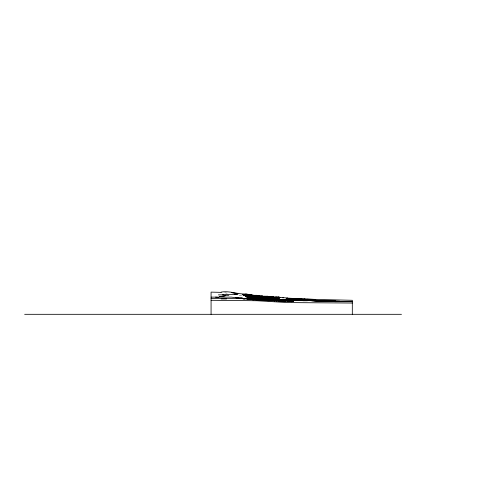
<?xml version="1.0" encoding="UTF-8"?>
<svg xmlns="http://www.w3.org/2000/svg" width="493" height="493" viewBox="0 0 493 493"><rect width="100%" height="100%" fill="white"/><g stroke="black" fill="none" stroke-linecap="round" stroke-linejoin="round"><path stroke-width="0.37" stroke-dasharray="2.46 1.85" d="M224.728 292.75L228.321 293.36M241.638 295.658L238.526 295.097"/><path stroke-width="0.74" d="M279.814 299.454L280.141 299.461L271.618 299.196L274.379 299.319A2.508 1.947 -90 0 0 273.307 299.331L273.332 299.461A2.373 1.849 -90 0 1 274.354 299.461L278.274 299.454M272.456 299.374L272.487 299.239A4.012 3.993 -87.6 0 0 270.028 299.165L270.078 299.3A3.876 3.864 -87.6 0 1 272.456 299.374L272.456 299.374A3.907 3.889 -87.6 0 0 270.072 299.269L268.093 299.066L268.475 299.091M273.467 298.863L277.756 298.407L277.436 298.844L279.402 298.863L279.402 299.473L278.631 299.498M258.739 298.937L258.19 298.801L259.916 298.813M293.464 301.691L293.464 301.235L287.283 301.235L287.283 301.691M272.728 299.165L278.872 298.863M271.267 299.177L277.208 298.912M278.976 299.128L278.995 299.51M260.409 298.875L261.345 298.875M285.281 299.67L284.578 299.627M255.152 295.56L246.802 294.075L242.698 294.635L251.954 294.869L251.954 295.319M260.113 298.937L258.221 298.776M211.072 298.487L256.231 298.511M268.019 299.06L268.667 299.134M268.617 299.152L267.853 299.091L270.552 299.085M269.147 299.091L269.492 299.066M286.975 298.487L287.308 298.037L287.308 298.487M282.119 299.67L286.495 299.664M284.553 299.762L285.509 299.664L285.127 299.645M256.483 298.505L253.932 298.394M297.84 299.935L303.676 300.126L297.834 299.935M302.388 300.089L296.515 300.101M302.844 300.114L298.203 300.237M221.098 292.121C229.553 290.543 237.743 294.463 246.254 293.97M295.886 300.108L295.03 300.182L298.585 300.255M252.311 298.511L253.365 298.511M283.697 299.812L285.139 299.806M284.529 299.781L282.76 299.744M295.319 299.947L295.646 299.843M286.15 299.701L285.823 299.793M279.691 299.504L280.357 299.485M266.935 298.986L267.348 299.066L265.869 298.931L266.614 298.986M270.096 299.356L268.777 299.331L270.491 299.491M257.044 298.801L259.244 298.653M267.582 299.152L266.115 298.937L266.781 299.004M280.289 299.713L282.507 299.793L280.252 299.793M245.952 298.253L246.975 298.185M246.482 298.487L249.612 298.388M246.901 298.487L249.248 298.345M301.439 300.286L293.631 299.99M289.114 299.929L291.258 300.077M297.815 299.867L293.569 300.145M252.169 298.487L253.31 298.487M286.772 299.935L287.555 299.886L287.105 299.849M248.571 298.037L248.571 297.587L274.09 297.587L274.09 298.037M247.209 298.173L245.902 298.228L246.451 298.487M279.284 297.587L279.284 297.125L247.782 297.199L247.782 297.587M237.922 298.487L251.849 298.339L292.078 300.841L291.221 300.853M286.063 299.682L285.348 299.756L286.205 299.824M282.982 299.584L285.003 299.639M294.746 299.966L295.973 299.843M266.861 299.233L271.255 299.387M247.899 298.259L248.934 298.247M257.839 296.225L257.839 295.825L259.688 295.769L259.688 296.225M249.476 298.382L250.974 298.351M276.154 297.587L281.916 297.445L287.308 298.037M277.442 299.43L272.167 299.177L273.153 299.202M286.932 299.941L284.498 299.861M265.012 298.881L262.787 298.789M265.024 298.931L265.579 298.968M277.251 299.578L279.063 299.639M272.783 299.393L273.449 299.461A2.379 1.849 90 0 1 274.478 299.461L275.39 299.516M268.802 296.755L273.344 296.675L273.72 297.131M270.466 299.35L272.826 299.337M270.367 299.368L264.106 298.9M270.078 299.3L273.067 299.356M247.696 296.712L258.381 296.755M294.111 299.978L294.993 299.984M289.465 299.923L288.596 299.923L289.964 300.027M293.748 300.126L294.617 300.126L293.249 300.021M250.795 298.339L251.11 298.351M274.755 299.528L277.621 299.621M272.98 299.473L275.328 299.553M280.11 299.608L280.425 299.602M291.844 298.937L301.654 298.887L286.975 298.08M282.957 299.781L284.578 299.861M272.912 297.131L273.344 297.125M257.124 298.832L258.394 298.937M271.76 296.675L273.344 296.675L246.272 296.675L245.483 295.732L242.698 294.635M275.63 297.131L276.684 297.125M282.846 299.571L282.249 299.553L285.983 299.652M283.142 299.584L283.611 299.596M234.434 293.97L238.076 293.97M222.67 294.42L237.423 294.42M218.387 294.869L223.477 294.869M224.549 295.319L228.863 295.319M243.123 295.319L256.989 295.319L256.989 295.769M245.076 295.769L262.442 295.769L262.424 296.675M211.072 297.125L231.482 297.131L237.977 298.037M279.284 297.125L246.993 297.125L246.993 296.712M235.58 297.587L242.26 297.587M279.987 297.587L248.435 297.587L247.782 297.199M275.273 298.142L276.511 298.142M274.028 298.863L274.028 298.259L277.195 298.259L277.177 298.863M255.399 298.487L255.818 298.505M286.532 298.487L291.566 298.487M262.979 298.592L265.234 298.592M274.515 298.635L273.467 298.561L277.756 298.407L274.028 298.259M256.989 298.69L259.417 298.678M257.044 298.857L259.811 298.869M272.728 298.863L279.617 298.863L279.617 299.473M221.123 298.937L226.558 298.937M243.018 298.937L265.283 298.937M304.545 298.937L315.126 299.387M286.02 299.122L295.449 299.122M286.297 299.239L295.171 299.239M246.919 299.387L267.12 299.387L267.12 299.843M270.774 299.387L279.919 299.732M286.575 299.35L294.9 299.35M304.662 299.387L309.049 299.387L299.559 298.937M271.606 299.473L282.507 299.454M277.633 299.578L277.097 299.571L279.321 299.596M285.687 299.578L295.788 299.578M252.57 299.843L273.134 299.843L273.134 300.292M289.243 299.843L284.27 299.843M294.672 299.843L297.569 299.843M276.604 299.923L280.178 299.923M293.113 300.138L295.319 300.138M211.072 300.292L257.038 300.742L288.152 302.591L352.31 303.041M258.899 300.292L279.124 300.292L279.124 300.742M306.868 300.292L299.245 300.292L327.395 301.235M311.274 300.292L297.932 299.843M267.699 300.742L291.184 300.742L291.221 301.192M302.887 300.742L307.459 300.742M311.502 300.742L331.955 301.192L299.097 299.843L308.143 300.292M325.799 300.742L307.201 299.843M329.49 300.742L335.209 300.742M278.132 301.192L293.464 301.235M331.469 301.192L314.398 300.742M290.888 301.691L292.337 301.691M334.784 301.691L352.31 301.691L313.437 300.742M24.65 314.312L401.481 314.312M286.686 299.947L286.365 299.935M268.901 296.675L268.334 296.675L268.334 297.125M256.989 298.795L257.95 298.709L257.469 298.622M282.279 299.75L284.147 299.781M278.003 297.125L278.798 297.125L278.798 297.587M258.092 298.857L258.936 298.863M289.194 299.91L289.964 299.923M294.019 300.145L292.639 300.114M279.741 299.602L280.425 299.621M283.574 299.787L283.148 299.781L287.246 299.997M284.504 299.812L285.49 299.818M293.304 299.972L291.203 299.91M248.842 298.234L250.222 298.253M252.927 298.37L250.925 298.339L251.627 298.487M279.925 299.473L277.676 299.43M293.994 299.978L294.42 299.99M272.5 299.374L271.926 299.337L274.502 299.454A2.41 1.873 -90 0 0 273.436 299.43M266.436 298.974L275.846 299.565M279.901 299.67L280.585 299.682M257.469 298.53L254.296 298.394M261.617 298.881L261.007 298.924L261.925 299.011M268.734 299.134L270.028 299.226L267.878 299.115M277.152 298.407L274.601 298.259L274.583 298.863M278.791 299.596L277.849 299.571M278.958 299.59L280.153 299.627L273.979 299.387M289.755 299.91L290.574 299.935M292.873 300.12L293.458 300.138M269.424 299.048L270.022 299.066M274.299 299.547L271.674 299.485M294.167 299.99L293.058 299.96M273.214 299.689L272.333 299.658M278.385 299.504L279.254 299.516M257.562 298.758L260.378 298.82M258.85 298.875L259.318 298.875M276.068 299.498L277.966 299.59M290.439 299.923L291.252 299.954M313.942 300.292L339.788 301.192M294.148 300.169L296.422 300.225M273.35 299.479L273.954 299.485L272.346 299.387L275.199 299.547L274.318 299.461M287.074 299.984L294.438 300.182M285.49 301.192L263.94 300.292M298.752 298.998L291.388 298.727M307.182 299.226L352.31 300.292L352.31 314.312M277.522 299.559L276.29 299.578M277.738 299.621L278.28 299.639M278.828 299.615L279.66 299.676M249.988 298.247L251.738 298.296M255.232 298.431L251.436 298.283M266.386 298.961L265.351 298.912M260.249 298.813L260.594 298.826M274.502 299.448L276.4 299.584M278.194 299.633L278.958 299.621M292.688 299.96L294.038 300.009L293.575 300.027M291.209 299.941L291.955 299.972M272.561 299.467L271.082 299.313L271.569 299.343M275.686 299.534L275.957 299.553M284.227 299.787L284.325 299.806M286.125 299.843L285.367 299.818M286.063 299.929L286.488 299.941M311.903 300.742L328.258 301.235M291.801 298.585L301.654 298.887M254.93 298.419L256.662 298.481M261.444 298.857L261.925 298.894M277.528 299.615L277.855 299.627M282.846 299.75L282.095 299.726L282.631 299.762M282.717 299.775L283.044 299.787M279.605 299.676L283.265 299.843M290.445 300.052L291.948 300.095M279.426 299.417L282.976 299.522M265.098 298.937L266.195 298.974M301.217 300.151L297.174 300.027L298.339 299.978M282.36 299.75L282.723 299.762M283.105 299.787L282.095 299.726L283.857 299.843M293.132 298.542L304.766 298.937M279.217 299.436L280.332 299.473M318.786 300.742L331.955 301.192M259.164 298.881L259.638 298.906M252.336 298.314L254.222 298.382M256.317 298.462L257.901 298.536M289.009 299.843L292.811 299.978M285.706 299.917L286.15 299.935M268.851 299.331L269.406 299.38M269.936 299.454L280.061 299.744M278.323 298.863L277.473 298.82M258.609 298.561L259.866 298.616M275.87 299.491L276.832 299.534M279.297 299.645L280.277 299.689M275.488 299.491L274.644 299.473M257.71 298.53L259.756 298.715L257.198 298.592M260.446 298.647L261.302 298.69M270.078 299.066L272.574 299.165M283.968 299.793L284.412 299.806M260.477 298.82L263.342 298.937L262.911 298.949M285.755 299.917L284.942 299.88M289.274 299.849L293.452 300.021M276.659 299.534L277.337 299.559M299.855 300.132L300.225 300.145M263.465 298.801L264.266 298.838L263.835 298.82M269.887 299.239L268.858 299.146M273.177 299.43L273.991 299.461M263.539 298.807L261.783 298.721M285.915 299.83L286.525 299.843M261.838 298.869L262.683 298.912M261.684 298.937L262.264 298.906M256.625 298.487L257.784 298.548M253.809 298.37L254.647 298.407M273.011 299.43L272.635 299.411M262.516 298.974L260.643 298.937M297.316 299.843L300.071 299.972M257.697 298.536L258.542 298.585M267.711 299.06L266.99 299.017M273.381 299.43A2.403 1.873 -90 0 1 274.422 299.43L274.533 299.467M262.43 298.974L263.133 299.004M259.577 298.604L265.462 298.918M257.143 298.487L258.153 298.542M258.455 298.579L259.287 298.629M300.145 299.387L301.642 299.479M303.146 299.571L307.657 299.843M293.039 301.192L291.221 300.927M271.982 299.356L269.85 299.22M258.843 298.764L257.987 298.678M270.293 299.276L269.616 299.22M272.241 299.528L268.266 299.239M249.729 298.499L249.988 298.518M270.916 299.485L269.844 299.411M302.043 299.387L320.598 300.742M269.024 299.152L270.182 299.22M266.855 299.14L267.268 299.177M259.17 298.789L258.116 298.678M243.413 298.838L244.799 298.937M270.176 299.331L268.013 299.091M257.913 298.53L268.562 299.251M263.151 298.937L269.985 299.448M247.782 299.146L251.153 299.387M262.596 298.924L262.997 298.937M259.823 298.826L260.304 298.844M315.039 300.292L320.807 300.742M289.527 298.518L286.569 298.277M260.68 298.666L264.266 298.937M272.666 297.236L275.112 297.482M262.744 298.937L263.077 298.943M268.919 299.128L267.268 299.029M221.234 292.374L211.072 292.121L211.072 314.312M263.404 298.98L262.979 298.807L263.311 298.85M261.691 296.225L265.487 296.539M257.697 298.869L258.227 298.918M274.472 298.604L274.028 298.561M260.138 298.85L260.643 298.875M262.338 300.292L251.935 299.387M256.989 298.585L257.303 298.616M283.66 299.843L284.159 299.867M257.839 295.825L259.09 295.954M269.036 296.983L267.218 296.749M215.583 297.131L218.886 297.507M266.935 299.017L267.644 299.072M247.03 298.16L248.034 298.271M240.492 298.487L236.813 298.037L240.196 298.487M263.176 298.813L263.897 299.072M234.304 293.021L231.685 292.571L233.651 293.021M250.623 298.364L251.319 298.487M234.933 293.169L236.196 293.471M247.665 297.125L246.272 296.225M255.06 298.487L255.084 298.937M273.449 299.461L273.412 299.325A2.508 1.954 -90 0 1 274.496 299.325M294.506 299.122L294.506 299.578M294.407 299.122L294.407 299.578M294.309 299.183L294.309 299.578M294.21 299.239L294.21 299.578M292.922 299.122L292.922 299.578M291.203 299.578L291.203 300.138M290.149 299.122L290.186 299.578M290.081 299.239L290.02 299.578M288.682 301.235L288.682 301.691M288.467 299.578L288.467 300.138M286.55 299.239L286.55 299.578M286.415 299.183L286.415 299.578M286.285 299.122L286.285 299.578M286.15 299.122L286.15 299.578M283.056 297.587L283.056 298.037M278.576 300.292L278.576 300.742M277.048 298.259L277.048 298.863M276.82 298.259L276.82 298.863M276.635 300.742L276.635 301.192M276.511 298.259L276.511 298.863M276.142 298.259L276.142 298.863M275.735 298.259L275.735 298.863M275.322 298.259L275.322 298.863M274.928 298.259L274.928 298.863M274.589 300.742L274.589 301.192M274.305 298.259L274.305 298.863M274.114 298.259L274.114 298.863M273.067 297.587L273.067 298.037M270.207 297.587L270.207 298.037M269.092 297.587L269.092 298.037M267.89 296.675L267.89 296.225L245.545 296.225L245.545 295.769M264.679 297.587L264.679 298.037M264.075 296.225L264.075 296.675M261.099 298.937L261.099 299.387M260.803 297.125L260.803 297.587M260.39 297.587L260.39 298.037M255.67 297.587L255.67 298.037M255.547 296.675L255.547 297.125M255.479 295.319L255.479 295.769M253.045 299.387L253.045 299.843M252.971 297.587L252.971 298.037M252.687 295.319L252.687 295.769M251.738 294.869L251.738 295.319M250.721 296.225L250.721 296.675M250.401 297.587L250.401 298.037M248.663 294.869L248.638 294.42L245.113 294.42L245.113 294.869M248.626 297.612L248.626 298.037M247.683 294.42L247.683 294.869M247.659 298.937L247.659 299.387M245.89 295.769L245.89 296.225M244.331 295.319L244.331 295.769M273.332 299.43A2.403 1.873 90 0 1 274.373 299.43M273.301 299.331A2.508 1.947 90 0 1 274.385 299.325M287.727 299.892L287.308 299.91L287.727 299.892M225.221 295.769L219.57 296.675L225.221 295.769"/></g></svg>
